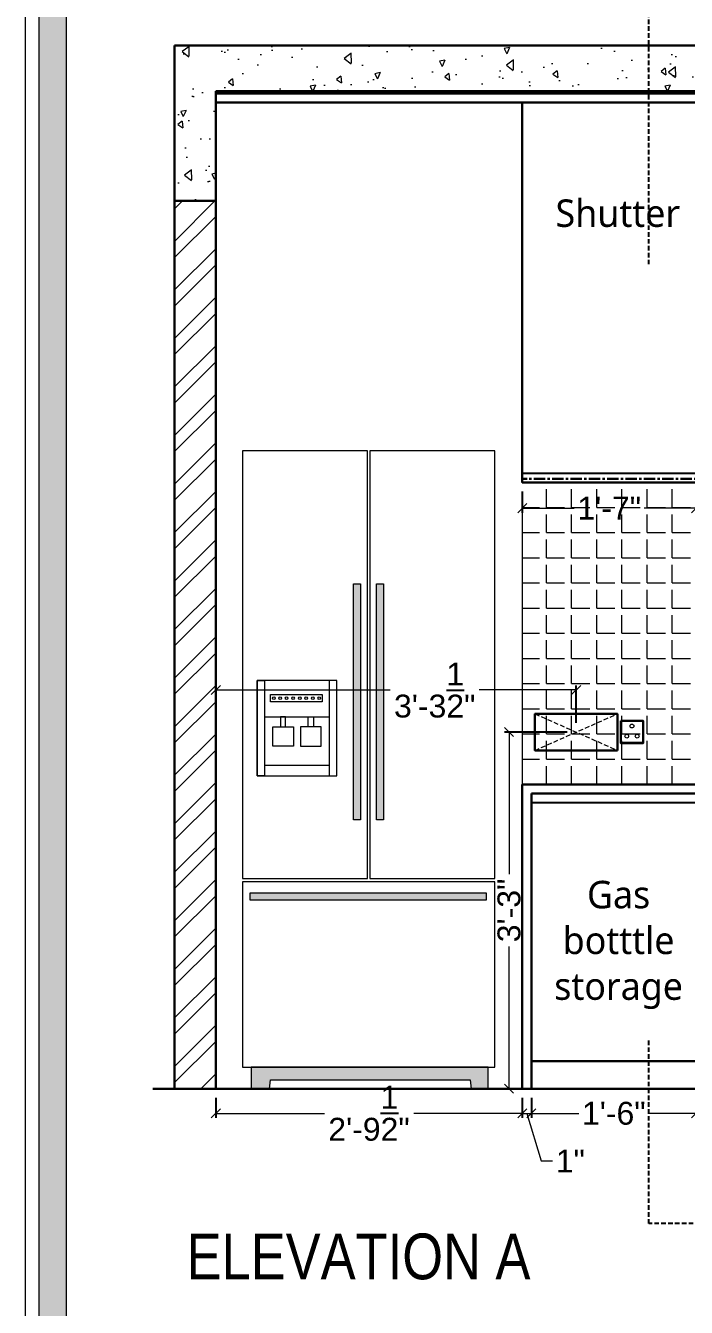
# Model space of a CAD drawing. Header units: millimetres. Extents: x 56222 to 3066687, y -650199 to -121287.
# Drawn here: x 132587.8 to 132659.9, y -185473.9 to -185333.9 of the extents above; entities that cross this region are included whole.
import ezdxf

# ---------------------------------------------------------------- set-up
doc = ezdxf.new("R2010")
doc.units = ezdxf.units.MM
doc.header["$MEASUREMENT"] = 0
doc.header["$PDMODE"] = 35
for name, pattern in [('00 . GROUND FLOOR$0$DASHED', [0.75, 0.5, -0.25]), ('CENTER', [2, 1.25, -0.25, 0.25, -0.25]), ('DASHED', [0.75, 0.5, -0.25]), ('DASHED2', [0.375, 0.25, -0.125]), ('DASHEDX2', [1.5, 1, -0.5])]:
    doc.linetypes.add(name, pattern=pattern)
doc.layers.get('Defpoints').update_dxf_attribs({"color": 220})
for name, color, linetype, lineweight in [('03FUN', 37, 'Continuous', 9), ('COLUMN', 1, 'Continuous', 30), ('dim05', 1, 'Continuous', 13), ('Dimension', 10, 'DASHEDX2', 20), ('el', 7, 'Continuous', 20), ('ELEC-wires', 1, 'DASHED2', 13), ('FIRST FLOOR ( TEXT )', 7, 'Continuous', 9), ('FURNITURE', 32, 'Continuous', 9), ('FURNITURE-1', 252, 'Continuous', 13), ('GF FALSE CEILING', 6, 'Continuous', 35), ('hatch-rcc', 251, 'Continuous', 9), ('Labelling', 1, 'Continuous', 25), ('SECTION ( SLAB PLine )', 104, 'Continuous', 30), ('UTILITY', 48, 'Continuous', 9), ('wall', 7, 'Continuous', 30), ('XX~SLAB ( BEAM )~ ( DIM )', 7, 'Continuous', 9)]:
    doc.layers.add(name, color=color, linetype=linetype, lineweight=lineweight)
doc.layers.add('AR HATCH-7', color=7, linetype='Continuous')
doc.styles.add('Arial', font='arial.ttf')
doc.styles.add('KATHA', font='swissc.ttf')
doc.styles.get("Standard").update_dxf_attribs({"font": 'arial.ttf', "height": 6})
doc.dimstyles.new('ISO-25', dxfattribs={"dimtxt": 2.5, "dimasz": 1, "dimexe": 0.5, "dimexo": 1, "dimtad": 0, "dimdec": 1, "dimlunit": 4, "dimtxsty": 'Standard', "dimblk": 'OBLIQUE', "dimcen": 2.5, "dimclrd": 1, "dimclre": 1, "dimclrt": 5, "dimadec": 0, "dimazin": 0, "dimtfac": 1, "dimtdec": 1, "dimtmove": 0, "dimatfit": 3, "dimfxl": 1, "dimlwd": -1, "dimarcsym": 0})

# ---------------------------------------------------------------- blocks, each defined once
blk = doc.blocks.new('fridge')
at = {"layer": '03FUN', "linetype": 'ByBlock'}
h = blk.add_hatch(color=250, dxfattribs=at)
h.paths.add_polyline_path([(134543.83, -185600.35), (134543.06, -185600.35), (134543.06, -185626.13), (134543.83, -185626.13)])
h.paths.add_polyline_path([(134541.32, -185600.35), (134540.55, -185600.35), (134540.55, -185626.13), (134541.32, -185626.13)])
blk.add_hatch(color=250, dxfattribs=at).paths.add_polyline_path([(134555.02, -185634.11), (134529.24, -185634.11), (134529.24, -185634.88), (134555.02, -185634.88)])
at = {"layer": '03FUN', "linetype": 'CENTER', "lineweight": 30}
h = blk.add_hatch(color=250, dxfattribs=at)
h.paths.add_polyline_path([(134555.25, -185653.13), (134542.2, -185653.13), (134542.2, -185654.53), (134553.28, -185654.53), (134553.4, -185655.5), (134555.25, -185655.5)])
h.paths.add_polyline_path([(134542.2, -185653.13), (134529.38, -185653.13), (134529.38, -185655.5), (134531.37, -185655.5), (134531.49, -185654.53), (134542.2, -185654.53)])
at = {"layer": 'UTILITY'}
for p, q in [((134530.84, -185614.88), (134537.89, -185614.88)), ((134530.84, -185620.14), (134537.89, -185620.14))]:
    blk.add_line(p, q, dxfattribs=at)
for points in [[(134542.06, -185585.81), (134528.43, -185585.81), (134528.43, -185632.54), (134542.06, -185632.54)], [(134555.98, -185585.81), (134542.34, -185585.81), (134542.34, -185632.54), (134555.98, -185632.54)], [(134541.32, -185600.35), (134541.32, -185626.13), (134540.55, -185626.13), (134540.55, -185600.35)], [(134543.83, -185600.35), (134543.83, -185626.13), (134543.06, -185626.13), (134543.06, -185600.35)], [(134530.02, -185621.33), (134538.72, -185621.33), (134538.72, -185610.9), (134530.02, -185610.9)], [(134530.02, -185610.9), (134530.84, -185610.9), (134530.84, -185621.33), (134530.02, -185621.33)], [(134538.72, -185610.9), (134537.89, -185610.9), (134537.89, -185621.33), (134538.72, -185621.33)], [(134531.48, -185612.42), (134537.14, -185612.42), (134537.14, -185613.24), (134531.48, -185613.24)], [(134532.57, -185615.94), (134533.13, -185615.94), (134533.13, -185614.88), (134532.57, -185614.88)], [(134536.16, -185615.94), (134535.61, -185615.94), (134535.61, -185614.88), (134536.16, -185614.88)], [(134531.72, -185615.94), (134533.98, -185615.94), (134533.98, -185618.08), (134531.72, -185618.08)], [(134537.01, -185615.94), (134534.76, -185615.94), (134534.76, -185618.08), (134537.01, -185618.08)], [(134555.98, -185632.9), (134528.43, -185632.89), (134528.43, -185653.13), (134555.98, -185653.13)], [(134529.24, -185634.11), (134555.02, -185634.11), (134555.02, -185634.88), (134529.24, -185634.88)], [(134555.25, -185653.13), (134529.38, -185653.13), (134529.38, -185655.5), (134531.37, -185655.5), (134531.49, -185654.53), (134553.28, -185654.53), (134553.4, -185655.5), (134555.25, -185655.5)]]:
    blk.add_lwpolyline(points, close=True, dxfattribs=at)
for centre in [(134531.85, -185612.83), (134532.54, -185612.83), (134533.24, -185612.83), (134533.94, -185612.83), (134534.68, -185612.83), (134535.37, -185612.83), (134536.11, -185612.83), (134536.81, -185612.83)]:
    blk.add_circle(centre, 0.145, dxfattribs=at)
blk = doc.blocks.new('erfer')
at = {"layer": 'hatch-rcc', "lineweight": 30}
blk.add_lwpolyline([(1905.9, -1304.21), (1908.38, -1304.21), (1908.38, -1306.73), (1905.9, -1306.73)], close=True, dxfattribs=at)
at = {"layer": 'hatch-rcc'}
blk.add_lwpolyline([(1905.96, -1304.28), (1908.31, -1304.28), (1908.31, -1306.66), (1905.96, -1306.66)], close=True, dxfattribs=at)
for centre in [(1907.14, -1304.81), (1906.56, -1305.95), (1907.72, -1305.95)]:
    blk.add_circle(centre, 0.211, dxfattribs=at)
blk = doc.blocks.new('6616')
at = {"color": 242, "linetype": 'DASHED', "true_color": 0xcd2027}
for p, q in [((386784.79, -36915.77), (386775.78, -36911.78)), ((386784.79, -36911.78), (386775.78, -36915.77))]:
    blk.add_line(p, q, dxfattribs=at)
at = {"layer": 'ELEC-wires', "color": 5, "linetype": 'ByBlock', "lineweight": 30, "ltscale": 4}
blk.add_lwpolyline([(386775.78, -36911.78), (386784.79, -36911.78), (386784.79, -36915.77), (386775.78, -36915.77)], close=True, dxfattribs=at)
blk = doc.blocks.new('_Oblique')
at = {"layer": 'wall', "color": 0, "lineweight": -2}
blk.add_line((-0.5, -0.5), (0.5, 0.5), dxfattribs=at)
blk = doc.blocks.new('*D505')
at = {"layer": 'Defpoints', "color": 0, "lineweight": 30, "transparency": 16777216}
for p in [(132642, -185383.78), (132661, -185383.78), (132661, -185386.59)]:
    blk.add_point(p, dxfattribs=at)
at = {"layer": 'dim05', "color": 1, "linetype": 'Continuous', "lineweight": -2, "transparency": 16777216}
for p, q in [((132642, -185384.78), (132642, -185387.09)), ((132661, -185384.78), (132661, -185387.09))]:
    blk.add_line(p, q, dxfattribs=at)
at = {"layer": 'dim05', "color": 1, "linetype": 'Continuous', "transparency": 16777216}
for p, q in [((132642, -185386.59), (132647.67, -185386.59)), ((132661, -185386.59), (132655.33, -185386.59))]:
    blk.add_line(p, q, dxfattribs=at)
at = {"layer": 'dim05', "color": 1, "transparency": 16777216, "rotation": 180}
blk.add_blockref('_Oblique', (132642, -185386.59), dxfattribs=at)
at = {"layer": 'dim05', "color": 1, "transparency": 16777216}
blk.add_blockref('_Oblique', (132661, -185386.59), dxfattribs=at)
at = {"layer": 'dim05', "color": 5, "lineweight": 25, "transparency": 16777216, "insert": (132651.5, -185386.59), "char_height": 2.5, "attachment_point": 5, "style": 'Arial'}
blk.add_mtext('1\'-7"', dxfattribs=at)
blk = doc.blocks.new('*D510')
at = {"layer": 'Defpoints', "color": 0, "lineweight": 30, "transparency": 16777216}
for p in [(132642, -185450.03), (132643, -185450.03), (132643, -185452.73)]:
    blk.add_point(p, dxfattribs=at)
at = {"layer": 'dim05', "color": 1, "linetype": 'Continuous', "lineweight": -2, "transparency": 16777216}
for p, q in [((132642, -185451.03), (132642, -185453.23)), ((132643, -185451.03), (132643, -185453.23))]:
    blk.add_line(p, q, dxfattribs=at)
at = {"layer": 'dim05', "color": 1, "linetype": 'Continuous', "transparency": 16777216}
for p, q in [((132642, -185452.73), (132641, -185452.73)), ((132642, -185452.73), (132643, -185452.73)), ((132642, -185452.73), (132643, -185452.73)), ((132642.5, -185452.73), (132644.06, -185457.93)), ((132643, -185452.73), (132644, -185452.73)), ((132644.06, -185457.93), (132645.31, -185457.93))]:
    blk.add_line(p, q, dxfattribs=at)
at = {"layer": 'dim05', "color": 1, "transparency": 16777216}
blk.add_blockref('_Oblique', (132642, -185452.73), dxfattribs=at)
at = {"layer": 'dim05', "color": 1, "transparency": 16777216, "rotation": 180}
blk.add_blockref('_Oblique', (132643, -185452.73), dxfattribs=at)
at = {"layer": 'dim05', "color": 5, "lineweight": 25, "transparency": 16777216, "insert": (132647.25, -185457.93), "char_height": 2.5, "attachment_point": 5, "style": 'Arial'}
blk.add_mtext('1"', dxfattribs=at)
blk = doc.blocks.new('*D511')
at = {"layer": 'Defpoints', "color": 0, "lineweight": 30, "transparency": 16777216}
for p in [(132643, -185450.03), (132661, -185450.03), (132661, -185452.73)]:
    blk.add_point(p, dxfattribs=at)
at = {"layer": 'dim05', "color": 1, "linetype": 'Continuous', "lineweight": -2, "transparency": 16777216}
for p, q in [((132643, -185451.03), (132643, -185453.23)), ((132661, -185451.03), (132661, -185453.23))]:
    blk.add_line(p, q, dxfattribs=at)
at = {"layer": 'dim05', "color": 1, "linetype": 'Continuous', "transparency": 16777216}
for p, q in [((132643, -185452.73), (132648.17, -185452.73)), ((132661, -185452.73), (132655.83, -185452.73))]:
    blk.add_line(p, q, dxfattribs=at)
at = {"layer": 'dim05', "color": 1, "transparency": 16777216, "rotation": 180}
blk.add_blockref('_Oblique', (132643, -185452.73), dxfattribs=at)
at = {"layer": 'dim05', "color": 1, "transparency": 16777216}
blk.add_blockref('_Oblique', (132661, -185452.73), dxfattribs=at)
at = {"layer": 'dim05', "color": 5, "lineweight": 25, "transparency": 16777216, "insert": (132652, -185452.73), "char_height": 2.5, "attachment_point": 5, "style": 'Arial'}
blk.add_mtext('1\'-6"', dxfattribs=at)
blk = doc.blocks.new('*D515')
at = {"layer": 'Defpoints', "color": 0, "lineweight": 30, "transparency": 16777216}
for p in [(132608.52, -185450.03), (132642, -185450.03), (132642, -185452.73)]:
    blk.add_point(p, dxfattribs=at)
at = {"layer": 'dim05', "color": 1, "linetype": 'Continuous', "lineweight": -2, "transparency": 16777216}
for p, q in [((132608.52, -185451.03), (132608.52, -185453.23)), ((132642, -185451.03), (132642, -185453.23))]:
    blk.add_line(p, q, dxfattribs=at)
at = {"layer": 'dim05', "color": 1, "linetype": 'Continuous', "transparency": 16777216}
for p, q in [((132608.52, -185452.73), (132620.38, -185452.73)), ((132642, -185452.73), (132630.14, -185452.73))]:
    blk.add_line(p, q, dxfattribs=at)
at = {"layer": 'dim05', "color": 1, "transparency": 16777216, "rotation": 180}
blk.add_blockref('_Oblique', (132608.52, -185452.73), dxfattribs=at)
at = {"layer": 'dim05', "color": 1, "transparency": 16777216}
blk.add_blockref('_Oblique', (132642, -185452.73), dxfattribs=at)
at = {"layer": 'dim05', "color": 5, "lineweight": 25, "transparency": 16777216, "insert": (132625.26, -185452.73), "char_height": 2.5, "attachment_point": 5, "style": 'Arial'}
blk.add_mtext('2\'-9{\\H1x;\\S1/2;}"', dxfattribs=at)
blk = doc.blocks.new('*D547')
at = {"layer": 'Defpoints', "color": 0, "lineweight": 30, "transparency": 16777216}
for p in [(132647.89, -185411.06), (132640.56, -185450.03), (132647.89, -185450.03)]:
    blk.add_point(p, dxfattribs=at)
at = {"layer": 'dim05', "color": 1, "linetype": 'Continuous', "lineweight": -2, "transparency": 16777216}
for p, q in [((132646.89, -185411.06), (132640.06, -185411.06)), ((132646.89, -185450.03), (132640.06, -185450.03))]:
    blk.add_line(p, q, dxfattribs=at)
at = {"layer": 'dim05', "color": 1, "linetype": 'Continuous', "transparency": 16777216}
for p, q in [((132640.56, -185411.06), (132640.56, -185426.6)), ((132640.56, -185450.03), (132640.56, -185434.49))]:
    blk.add_line(p, q, dxfattribs=at)
at = {"layer": 'dim05', "color": 1, "transparency": 16777216}
for p, rotation in [((132640.56, -185411.06), 90), ((132640.56, -185450.03), 270)]:
    blk.add_blockref('_Oblique', p, dxfattribs=dict(at, rotation=rotation))
at = {"layer": 'dim05', "color": 5, "lineweight": 25, "transparency": 16777216, "insert": (132640.56, -185430.55), "char_height": 2.5, "attachment_point": 5, "rotation": 90, "style": 'Arial'}
blk.add_mtext('3\'-3"', dxfattribs=at)
blk = doc.blocks.new('*D548')
at = {"layer": 'Defpoints', "color": 0, "lineweight": 30, "transparency": 16777216}
for p in [(132608.52, -185406.46), (132608.52, -185411.06), (132647.89, -185411.06)]:
    blk.add_point(p, dxfattribs=at)
at = {"layer": 'dim05', "color": 1, "linetype": 'Continuous', "lineweight": -2, "transparency": 16777216}
for p, q in [((132608.52, -185410.06), (132608.52, -185405.96)), ((132647.89, -185410.06), (132647.89, -185405.96))]:
    blk.add_line(p, q, dxfattribs=at)
at = {"layer": 'dim05', "color": 1, "linetype": 'Continuous', "transparency": 16777216}
for p, q in [((132608.52, -185406.46), (132627.58, -185406.46)), ((132647.89, -185406.46), (132637.3, -185406.46))]:
    blk.add_line(p, q, dxfattribs=at)
at = {"layer": 'dim05', "color": 1, "transparency": 16777216, "rotation": 180}
blk.add_blockref('_Oblique', (132608.52, -185406.46), dxfattribs=at)
at = {"layer": 'dim05', "color": 1, "transparency": 16777216}
blk.add_blockref('_Oblique', (132647.89, -185406.46), dxfattribs=at)
at = {"layer": 'dim05', "color": 5, "lineweight": 25, "transparency": 16777216, "insert": (132632.44, -185406.49), "char_height": 2.5, "attachment_point": 5, "style": 'Arial'}
blk.add_mtext('3\'-3{\\H1x;\\S1/2;}"', dxfattribs=at)

msp = doc.modelspace()

# ---------------------------------------------------------------- hatches: boundary and pattern name
at = {"layer": 'AR HATCH-7', "linetype": 'CENTER', "lineweight": 15, "true_color": 0x939598}
h = msp.add_hatch(dxfattribs=at)
h.set_pattern_fill('AR-CONC', color=252, angle=225)
h.set_pattern_definition([(275, (-1917.9804, 196.8905), (-5.51551999, -4.62807079), [0.75, -8.25]), (220, (-1917.98, 196.8905), (6.29992167, -4.3376815), [0.6, -6.6]), (325.4514445, (-1918.44, 196.505), (0.78440164, -8.96575221), [0.63740192, -7.01142112]), (271.1842, (-1916.566, 195.476), (-8.71693388, -6.37613776), [1.125, -12.375]), (321.6356355, (-1917.293, 194.945), (0.2790007, -13.4971167), [0.9561034, -10.5171376]), (216.184164, (-1916.566, 195.476), (0.2790007, -13.4971167), [0.9, -9.9]), (246, (-1917.627, 195.123), (-7.06771572, -1.37382476), [0.75, -8.25]), (191, (-1917.627, 195.123), (3.40708593, -6.84808435), [0.6, -6.6]), (296.4514447, (-1918.216, 195.008), (-3.66062975, -8.22190906), [0.6374019, -7.01142112]), (262.5, (-1917.9804, 196.8905), (2.267931853, -2.439898176), [0, -6.52, 0, -6.7, 0, -6.625]), (232.5, (-1917.9804, 196.8905), (0.92872942, -4.6490945), [0, -3.82, 0, -6.37, 0, -2.525]), (192.5, (-1916.4035, 198.4674), (-3.934181673, -3.615207618), [0, -2.5, 0, -7.8, 0, -10.35]), (182.5, (-1915.6964, 199.1745), (-3.41589983, -4.83159807), [0, -3.25, 0, -5.18, 0, -7.35])])
h.paths.add_polyline_path([(132733.019, -185336.029), (132604.019, -185336.029), (132604.019, -185353.029), (132608.519, -185353.029), (132608.519, -185341.029), (132733.019, -185341.029)])
h = msp.add_hatch(dxfattribs=at)
h.set_pattern_fill('ANSI32', color=252, scale=10)
h.set_pattern_definition([(45, (-1917.9804, 211.8905), (-2.65165043, 2.65165043), []), (45, (-1916.2126, 211.8905), (-2.65165043, 2.65165043), [])])
h.paths.add_polyline_path([(132608.519, -185353.029), (132604.019, -185353.029), (132604.019, -185450.029), (132608.519, -185450.029)])
at = {"layer": 'Dimension', "linetype": 'Continuous', "true_color": 0xd39e00}
h = msp.add_hatch(color=42, dxfattribs=at)
h.paths.add_polyline_path([(132589.246, -185259.512), (132589.246, -185559.149), (133014.942, -185559.149), (133014.942, -185259.512)])
h.paths.add_polyline_path([(132592.233, -185262.5), (133011.954, -185262.5), (133011.954, -185556.162), (132592.233, -185556.162)], flags=16)
at = {"layer": 'FURNITURE', "linetype": 'CENTER', "lineweight": 15, "true_color": 0xc7c8ca, "transparency": 33554687}
h = msp.add_hatch(dxfattribs=at)
h.set_pattern_fill('ANGLE', color=9, scale=10)
h.set_pattern_definition([(0, (-1032.8718, -834.0233), (0, 2.75), [2, -0.75]), (90, (-1032.8718, -834.0233), (-2.75, 2e-16), [2, -0.75])])
h.paths.add_polyline_path([(132728.519, -185383.78), (132641.996, -185383.78), (132641.996, -185416.78), (132728.519, -185416.78)])
at = {"layer": 'GF FALSE CEILING', "linetype": 'CENTER', "lineweight": 20}
h = msp.add_hatch(dxfattribs=at)
h.set_pattern_fill('ANSI31', color=256, scale=10)
h.set_pattern_definition([(45, (-2068.5891, -752.1758), (-0.8838834765, 0.8838834765), [])])
h.paths.add_polyline_path([(132679.085, -185341.029), (132608.519, -185341.029), (132608.519, -185341.279), (132679.085, -185341.279)])
h.paths.add_polyline_path([(132703.978, -185341.029), (132679.085, -185341.029), (132679.085, -185341.279), (132703.978, -185341.279)])
h.paths.add_polyline_path([(132723.895, -185341.029), (132703.978, -185341.029), (132703.978, -185341.279), (132723.895, -185341.279)])
h.paths.add_polyline_path([(132728.519, -185341.029), (132723.895, -185341.029), (132723.895, -185341.279), (132728.519, -185341.279)])

# ---------------------------------------------------------------- linework, layer by layer
at = {"layer": 'COLUMN'}
msp.add_line((132601.659, -185450.029), (132735.67, -185450.029), dxfattribs=at)
at = {"layer": 'dim05', "color": 3, "linetype": 'CENTER', "lineweight": 30}
msp.add_line((132728.519, -185383.381), (132641.996, -185383.381), dxfattribs=at)
at = {"layer": 'Dimension', "color": 42, "linetype": 'Continuous', "true_color": 0xd39e00}
for points in [[(132587.752, -185258.018), (133016.436, -185258.018), (133016.436, -185560.643), (132587.752, -185560.643)], [(132589.246, -185259.512), (133014.942, -185259.512), (133014.942, -185559.149), (132589.246, -185559.149)], [(132592.233, -185262.5), (133011.954, -185262.5), (133011.954, -185556.162), (132592.233, -185556.162)]]:
    msp.add_lwpolyline(points, close=True, dxfattribs=at)
at = {"layer": 'FURNITURE', "lineweight": 30}
for p, q in [((132641.996, -185374.894), (132641.996, -185357.029)), ((132728.519, -185447.029), (132642.996, -185447.029))]:
    msp.add_line(p, q, dxfattribs=at)
at = {"layer": 'FURNITURE', "lineweight": -3}
msp.add_line((132641.996, -185382.78), (132728.519, -185382.78), dxfattribs=at)
at = {"layer": 'FURNITURE', "color": 9, "lineweight": 5, "true_color": 0xc7c8ca}
msp.add_line((132641.996, -185384.78), (132641.996, -185416.78), dxfattribs=at)
at = {"layer": 'FURNITURE', "lineweight": 30}
msp.add_lwpolyline([(132641.996, -185342.279), (132728.519, -185342.279), (132728.519, -185383.78), (132641.996, -185383.78)], close=True, dxfattribs=at)
for points in [[(132641.996, -185416.78), (132664.994, -185416.78)], [(132642.996, -185417.78), (132642.996, -185450.029), (132641.996, -185450.029), (132641.996, -185416.78)], [(132694.91, -185416.78), (132728.519, -185416.78), (132728.519, -185417.78), (132642.996, -185417.78)]]:
    msp.add_lwpolyline(points, dxfattribs=at)
at = {"layer": 'FURNITURE', "lineweight": 25}
msp.add_lwpolyline([(132660.996, -185418.78), (132642.996, -185418.78), (132642.996, -185447.029), (132660.996, -185447.029)], close=True, dxfattribs=at)
at = {"layer": 'FURNITURE-1', "color": 252, "linetype": '00 . GROUND FLOOR$0$DASHED', "lineweight": 25, "true_color": 0x939598}
for points in [[(132655.837, -185359.943), (132655.837, -185316.874), (132663.681, -185316.874)], [(132663.681, -185464.769), (132655.837, -185464.769), (132655.837, -185444.749)]]:
    msp.add_lwpolyline(points, dxfattribs=at)
at = {"layer": 'SECTION ( SLAB PLine )', "color": 1}
for p, q in [((132604.019, -185336.029), (132604.019, -185353.029)), ((132733.019, -185336.029), (132604.019, -185336.029)), ((132608.519, -185353.029), (132608.519, -185341.029)), ((132733.019, -185341.029), (132608.519, -185341.029)), ((132608.519, -185353.029), (132604.019, -185353.029))]:
    msp.add_line(p, q, dxfattribs=at)
at = {"layer": 'SECTION ( SLAB PLine )', "color": 6}
for p, q in [((132728.519, -185341.279), (132608.519, -185341.279)), ((132728.519, -185342.279), (132608.519, -185342.279))]:
    msp.add_line(p, q, dxfattribs=at)
at = {"layer": 'XX~SLAB ( BEAM )~ ( DIM )', "lineweight": 30}
for p, q in [((132604.019, -185353.029), (132604.019, -185450.029)), ((132608.519, -185450.029), (132608.519, -185353.029))]:
    msp.add_line(p, q, dxfattribs=at)

# ---------------------------------------------------------------- block references
at = {"layer": 'el', "color": 1, "transparency": 33554687, "rotation": 179.9999999998799}
msp.add_blockref('6616', (519428.175, -222324.841), dxfattribs=at)
at = {"layer": 'FURNITURE', "color": 242, "linetype": 'CENTER', "lineweight": 30, "true_color": 0xcd2027}
msp.add_blockref('fridge', (-1916.98, 205.468), dxfattribs=at)
at = {"layer": 'FURNITURE-1', "transparency": 33554687, "xscale": 0.9762505880272067, "yscale": 0.9762505880272067, "zscale": 0.9762505880272067}
msp.add_blockref('erfer', (130792.133, -184136.581), dxfattribs=at)

# ---------------------------------------------------------------- texts
at = {"layer": 'FIRST FLOOR ( TEXT )', "transparency": 33554687, "insert": (132624.114, -185468.391), "char_height": 5, "attachment_point": 5, "style": 'KATHA'}
msp.add_mtext('ELEVATION A', dxfattribs=at)
at = {"layer": 'Labelling', "color": 1, "char_height": 3, "width": 16.1646, "attachment_point": 5, "style": 'Arial'}
for s, insert in [('{\\fMalgun Gothic|b0|i0|c0|p34;Shutter}', (132652.443, -185354.384)), ('{\\fMalgun Gothic|b0|i0|c0|p34;Gas botttle storage }', (132652.523, -185434.324))]:
    msp.add_mtext(s, dxfattribs=dict(at, insert=insert))

# ---------------------------------------------------------------- dimensions: what is measured, and where the dimension line sits
at = {"layer": 'dim05', "color": 27, "lineweight": 25, "true_color": 0x7d5120}
for base, p1, p2, picture, middle in [((132660.996, -185386.592), (132641.996, -185383.78), (132660.996, -185383.78), '*D505', (132651.496, -185386.592)), ((132641.996, -185452.727), (132608.519, -185450.029), (132641.996, -185450.029), '*D515', (132625.258, -185452.727)), ((132642.996, -185452.727), (132641.996, -185450.029), (132642.996, -185450.029), '*D510', (132645.932, -185457.93)), ((132660.996, -185452.727), (132642.996, -185450.029), (132660.996, -185450.029), '*D511', (132651.996, -185452.727))]:
    dim = msp.add_linear_dim(base=base, p1=p1, p2=p2, dimstyle='ISO-25', override={"dimtxsty": 'Arial', "dimtmove": 1}, dxfattribs=at)
    dim.commit()
    dim.dimension.update_dxf_attribs({"geometry": picture, "text_midpoint": middle})
dim = msp.add_linear_dim(base=(132608.519, -185406.462), p1=(132647.888, -185411.064), p2=(132608.519, -185411.064), dimstyle='ISO-25', override={"dimtxsty": 'Arial', "dimtmove": 1}, dxfattribs=at)
dim.commit()
dim.dimension.update_dxf_attribs({"geometry": '*D548', "text_midpoint": (132632.437, -185406.489), "dimtype": 160})
dim = msp.add_linear_dim(base=(132640.565, -185450.029), p1=(132647.888, -185411.064), p2=(132647.888, -185450.029), angle=90, dimstyle='ISO-25', override={"dimtxsty": 'Arial', "dimtmove": 1}, dxfattribs=at)
dim.commit()
dim.dimension.update_dxf_attribs({"geometry": '*D547', "text_midpoint": (132640.565, -185430.546)})

doc.saveas('drawing.dxf')
